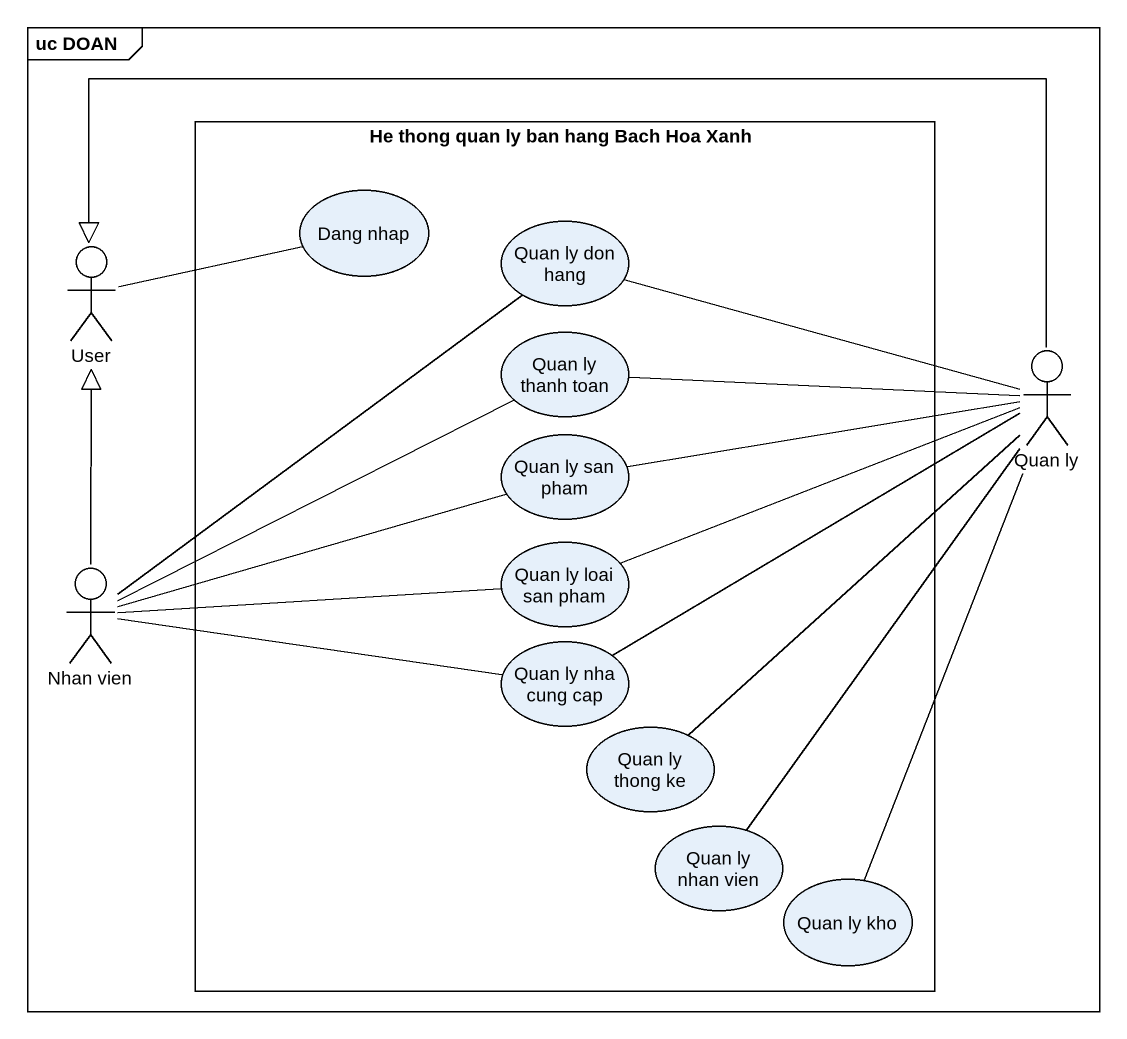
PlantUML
@startuml
mainframe uc DOAN
rectangle "He thong quan ly ban hang Bach Hoa Xanh" as He_thong_quan_ly_ban_hang {
  usecase "Dang nhap" as Dang_nhap
  usecase "Quan ly don hang" as Quan_ly_don_hang
  usecase "Quan ly thanh toan" as Quan_ly_thanh_toan
  usecase "Quan ly san pham" as Quan_ly_san_pham
  usecase "Quan ly loai san pham" as Quan_ly_loai_san_pham
  usecase "Quan ly nha cung cap" as Quan_ly_nha_cung_cap
  usecase "Quan ly thong ke" as Quan_ly_thong_ke
  usecase "Quan ly nhan vien" as Quan_ly_nhan_vien
  usecase "Quan ly kho" as Quan_ly_kho
}
actor User
actor "Quan ly" as Quan_ly
actor "Nhan vien" as Nhan_vien
User -right- Dang_nhap
Quan_ly -left-|> User
Quan_ly -left- Quan_ly_don_hang
Quan_ly -left- Quan_ly_thanh_toan
Quan_ly -left- Quan_ly_san_pham
Quan_ly -left- Quan_ly_loai_san_pham
Quan_ly -left- Quan_ly_nha_cung_cap
Quan_ly -- Quan_ly_thong_ke
Quan_ly -- Quan_ly_nhan_vien
Quan_ly -- Quan_ly_kho
Nhan_vien -up-|> User
Nhan_vien -up- Quan_ly_don_hang
Nhan_vien -right- Quan_ly_thanh_toan
Nhan_vien -right- Quan_ly_san_pham
Nhan_vien -right- Quan_ly_loai_san_pham
Nhan_vien -right- Quan_ly_nha_cung_cap
@enduml
